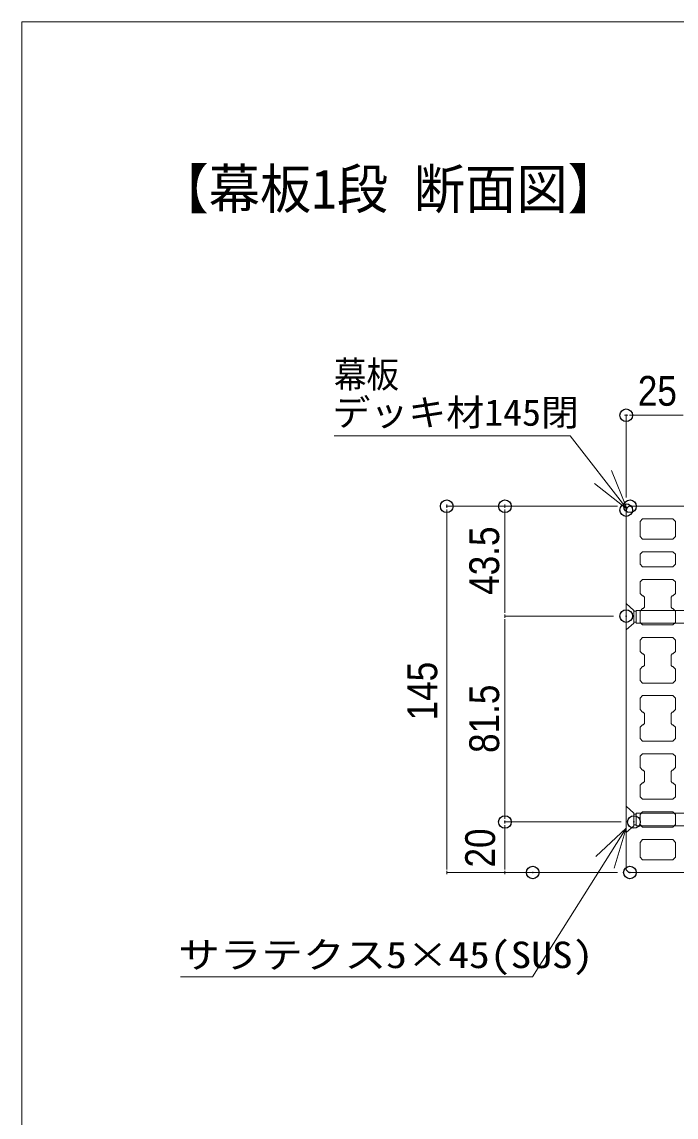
# Model space of a CAD drawing. Units: millimetres, scale not verified. Extents: x -450 to 450, y -136 to 136.
# Drawn here: x -450 to -398.2, y 49.8 to 136.5 of the extents above; entities that cross this region are included whole.
import ezdxf
from ezdxf.enums import TextEntityAlignment as Align

# ---------------------------------------------------------------- set-up
doc = ezdxf.new("R2010")
doc.units = ezdxf.units.MM
doc.header["$LTSCALE"] = 2
doc.header["$PDMODE"] = 32
doc.header["$PDSIZE"] = 1
for name, color, linetype, lineweight in [('0-0_一般', 4, 'Continuous', 9), ('0-4_文字', 4, 'Continuous', 9), ('0-6_ビス', 4, 'Continuous', 9), ('0-9_寸法', 7, 'Continuous', 9), ('0-A_0', 2, 'Continuous', 9), ('0-C_幕板', 4, 'Continuous', 9)]:
    doc.layers.add(name, color=color, linetype=linetype, lineweight=lineweight)
doc.layers.add('0-B_Defpoints', color=7, linetype='Continuous')
doc.styles.add('ＭＳ ゴシック', font='')
doc.styles.add('ＭＳ Ｐゴシック', font='')
doc.styles.get('ＭＳ ゴシック').set_extended_font_data('MS Gothic')
doc.styles.get('ＭＳ Ｐゴシック').set_extended_font_data('MS PGothic')

# ---------------------------------------------------------------- blocks, each defined once
blk = doc.blocks.new('グループ-58-1')
at = {"layer": '0-6_ビス'}
for p, q in [((3507.19, -4136.64), (3505.39, -4136.64)), ((3505.39, -4145.25), (3507.19, -4145.25))]:
    blk.add_line(p, q, dxfattribs=at)
for points in [[(3505.39, -4145.94), (3499.32, -4151.34), (3499.32, -4130.54), (3505.39, -4135.94)], [(3507.19, -4145.94), (3583.69, -4145.94), (3589.32, -4140.94), (3583.69, -4135.94), (3507.19, -4135.94)]]:
    blk.add_lwpolyline(points, close=True, dxfattribs=at)
blk = doc.blocks.new('グループ-59-1')
at = {"layer": '0-6_ビス'}
for p, q in [((3507.19, -4297.14), (3505.39, -4297.14)), ((3505.39, -4305.75), (3507.19, -4305.75))]:
    blk.add_line(p, q, dxfattribs=at)
for points in [[(3505.39, -4306.45), (3499.32, -4311.85), (3499.32, -4291.05), (3505.39, -4296.45)], [(3507.19, -4306.45), (3583.69, -4306.45), (3589.32, -4301.45), (3583.69, -4296.45), (3507.19, -4296.45)]]:
    blk.add_lwpolyline(points, close=True, dxfattribs=at)
blk = doc.blocks.new('_DOT')
at = {"layer": '0-A_0', "color": 7}
for p, q in [((-1, 0), (-2, 0)), ((-0.5, 0), (0.5, 0))]:
    blk.add_line(p, q, dxfattribs=at)

msp = doc.modelspace()

# ---------------------------------------------------------------- linework, layer by layer
at = {"layer": '0-0_一般', "color": 5}
msp.add_lwpolyline([(-450, 136.5), (-50, 136.5), (-50, -123.5), (-450, -123.5)], close=True, dxfattribs=at)
at = {"layer": '0-4_文字'}
for p, q in [((-406.602, 103.727), (-425.28, 103.727)), ((-406.602, 103.727), (-402.099, 97.927)), ((-409.595, 60.897), (-402.175, 72.653)), ((-409.595, 60.897), (-437.456, 60.897))]:
    msp.add_line(p, q, dxfattribs=at)
for points in [[(-403.331, 100.975), (-402.099, 97.927), (-404.689, 99.951)], [(-404.579, 70.411), (-402.175, 72.653), (-403.136, 69.509)]]:
    msp.add_lwpolyline(points, dxfattribs=at)
at = {"layer": '0-9_寸法'}
for p, q in [((-402.175, 98.852), (-402.175, 105.353)), ((-397.675, 105.353), (-401.674, 105.353)), ((-402.873, 98.153), (-416.375, 98.153)), ((-402.873, 98.153), (-411.775, 98.153)), ((-416.375, 69.654), (-416.375, 97.653)), ((-411.775, 89.954), (-411.775, 97.653)), ((-403.175, 89.453), (-411.775, 89.453)), ((-403.175, 89.453), (-411.775, 89.453)), ((-411.775, 88.953), (-411.775, 73.654)), ((-402.567, 73.154), (-411.775, 73.154)), ((-402.567, 73.153), (-411.775, 73.153)), ((-411.775, 69.654), (-411.775, 72.653)), ((-402.875, 69.154), (-416.375, 69.154)), ((-410.575, 69.154), (-411.775, 69.154))]:
    msp.add_line(p, q, dxfattribs=at)
at = {"layer": '0-B_Defpoints'}
for p in [(-402.175, 105.353), (-416.375, 98.153), (-411.775, 98.153), (-402.175, 97.852), (-401.873, 98.153), (-402.175, 89.453), (-411.775, 73.154), (-411.775, 73.153), (-401.567, 73.154), (-401.567, 73.153), (-409.575, 69.154), (-401.875, 69.154)]:
    msp.add_point(p, dxfattribs=at)
at = {"layer": '0-C_幕板'}
for points in [[(-401.975, 69.153), (-397.375, 69.153), (-397.175, 69.353), (-397.175, 97.953), (-397.375, 98.153), (-401.975, 98.153), (-402.175, 97.953), (-402.175, 69.353)], [(-398.275, 95.77), (-398.475, 95.556), (-400.874, 95.556), (-401.074, 95.77), (-401.075, 96.943), (-400.875, 97.156), (-398.475, 97.156), (-398.275, 96.943)], [(-400.875, 94.556), (-398.475, 94.556), (-398.275, 94.356), (-398.275, 93.556), (-398.475, 93.356), (-400.874, 93.356), (-401.074, 93.556), (-401.075, 94.356)], [(-400.725, 90.956), (-400.825, 91.056), (-400.875, 91.056), (-401.075, 91.256), (-401.075, 92.156), (-400.875, 92.356), (-398.475, 92.356), (-398.275, 92.156), (-398.275, 91.256), (-398.475, 91.056), (-398.525, 91.056), (-398.625, 90.956), (-398.625, 90.156), (-398.525, 90.056), (-398.475, 90.056), (-398.275, 89.856), (-398.275, 88.956), (-398.475, 88.756), (-400.875, 88.756), (-401.075, 88.956), (-401.075, 89.856), (-400.875, 90.056), (-400.825, 90.056), (-400.725, 90.156)], [(-401.075, 85.256), (-400.875, 85.456), (-400.825, 85.456), (-400.725, 85.556), (-400.725, 86.356), (-400.825, 86.456), (-400.875, 86.456), (-401.075, 86.656), (-401.075, 87.556), (-400.875, 87.756), (-398.475, 87.756), (-398.275, 87.556), (-398.275, 86.656), (-398.475, 86.456), (-398.525, 86.456), (-398.625, 86.356), (-398.625, 85.556), (-398.525, 85.456), (-398.475, 85.456), (-398.275, 85.256), (-398.275, 84.356), (-398.475, 84.156), (-400.875, 84.156), (-401.075, 84.356)], [(-400.875, 83.156), (-398.475, 83.156), (-398.275, 82.956), (-398.275, 82.056), (-398.475, 81.856), (-398.525, 81.856), (-398.625, 81.756), (-398.625, 80.956), (-398.525, 80.856), (-398.475, 80.856), (-398.275, 80.656), (-398.275, 79.756), (-398.475, 79.556), (-400.875, 79.556), (-401.075, 79.756), (-401.075, 80.656), (-400.875, 80.856), (-400.825, 80.856), (-400.725, 80.956), (-400.725, 81.756), (-400.825, 81.856), (-400.875, 81.856), (-401.075, 82.056), (-401.075, 82.956)], [(-398.475, 77.256), (-398.525, 77.256), (-398.625, 77.156), (-398.625, 76.356), (-398.525, 76.256), (-398.475, 76.256), (-398.275, 76.056), (-398.275, 75.156), (-398.475, 74.956), (-400.875, 74.956), (-401.075, 75.156), (-401.075, 76.056), (-400.875, 76.256), (-400.825, 76.256), (-400.725, 76.356), (-400.725, 77.156), (-400.825, 77.256), (-400.875, 77.256), (-401.075, 77.456), (-401.075, 78.356), (-400.875, 78.556), (-398.475, 78.556), (-398.275, 78.356), (-398.275, 77.456)], [(-398.275, 72.955), (-398.475, 72.755), (-400.875, 72.755), (-401.075, 72.955), (-401.074, 73.756), (-400.874, 73.956), (-398.475, 73.956), (-398.275, 73.756)], [(-400.874, 71.755), (-398.475, 71.755), (-398.275, 71.542), (-398.275, 70.368), (-398.475, 70.155), (-400.875, 70.155), (-401.075, 70.368), (-401.074, 71.542)]]:
    msp.add_lwpolyline(points, close=True, dxfattribs=at)

# ---------------------------------------------------------------- block references
at = {"layer": '0-6_ビス', "xscale": 0.1, "yscale": 0.1}
for name in ['グループ-58-1', 'グループ-59-1']:
    msp.add_blockref(name, (-752.107, 503.5), dxfattribs=at)
at = {"layer": '0-9_寸法', "xscale": 0.2503723, "yscale": 0.2503723}
for p, rotation in [((-402.175, 105.353), 180), ((-416.375, 98.153), 90), ((-411.775, 98.153), 90), ((-411.775, 89.453), 270), ((-411.775, 89.453), 90), ((-411.775, 73.153), 270), ((-411.775, 73.154), 90), ((-416.375, 69.154), 270), ((-411.775, 69.154), 270)]:
    msp.add_blockref('_DOT', p, dxfattribs=dict(at, rotation=rotation))

# ---------------------------------------------------------------- texts
at = {"layer": '0-0_一般', "style": 'ＭＳ ゴシック', "width": 0.95}
msp.add_text('【幕板1段 断面図】', height=3.134, dxfattribs=at).set_placement((-439.281, 120.772), align=Align.BOTTOM_LEFT)
at = {"layer": '0-4_文字', "style": 'ＭＳ ゴシック'}
for s, width, p in [('幕板', 0.9, (-425.303, 106.903)), ('デッキ材145閉', 1.05, (-425.425, 103.897)), ('サラテクス5×45(SUS)', 1.15, (-437.621, 60.957))]:
    msp.add_text(s, height=2.097, dxfattribs=dict(at, width=width)).set_placement(p, align=Align.BOTTOM_LEFT)
at = {"layer": '0-9_寸法', "style": 'ＭＳ Ｐゴシック', "width": 0.9}
msp.add_text('25', height=2.361, dxfattribs=at).set_placement((-401.254, 105.4), align=Align.BOTTOM_LEFT)
for s, p in [('43.5', (-411.522, 91.139)), ('145', (-416.422, 81.198)), ('81.5', (-411.522, 78.62)), ('20', (-411.847, 69.549))]:
    msp.add_text(s, height=2.361, rotation=90, dxfattribs=at).set_placement(p, align=Align.BOTTOM_LEFT)

doc.saveas('drawing.dxf')
